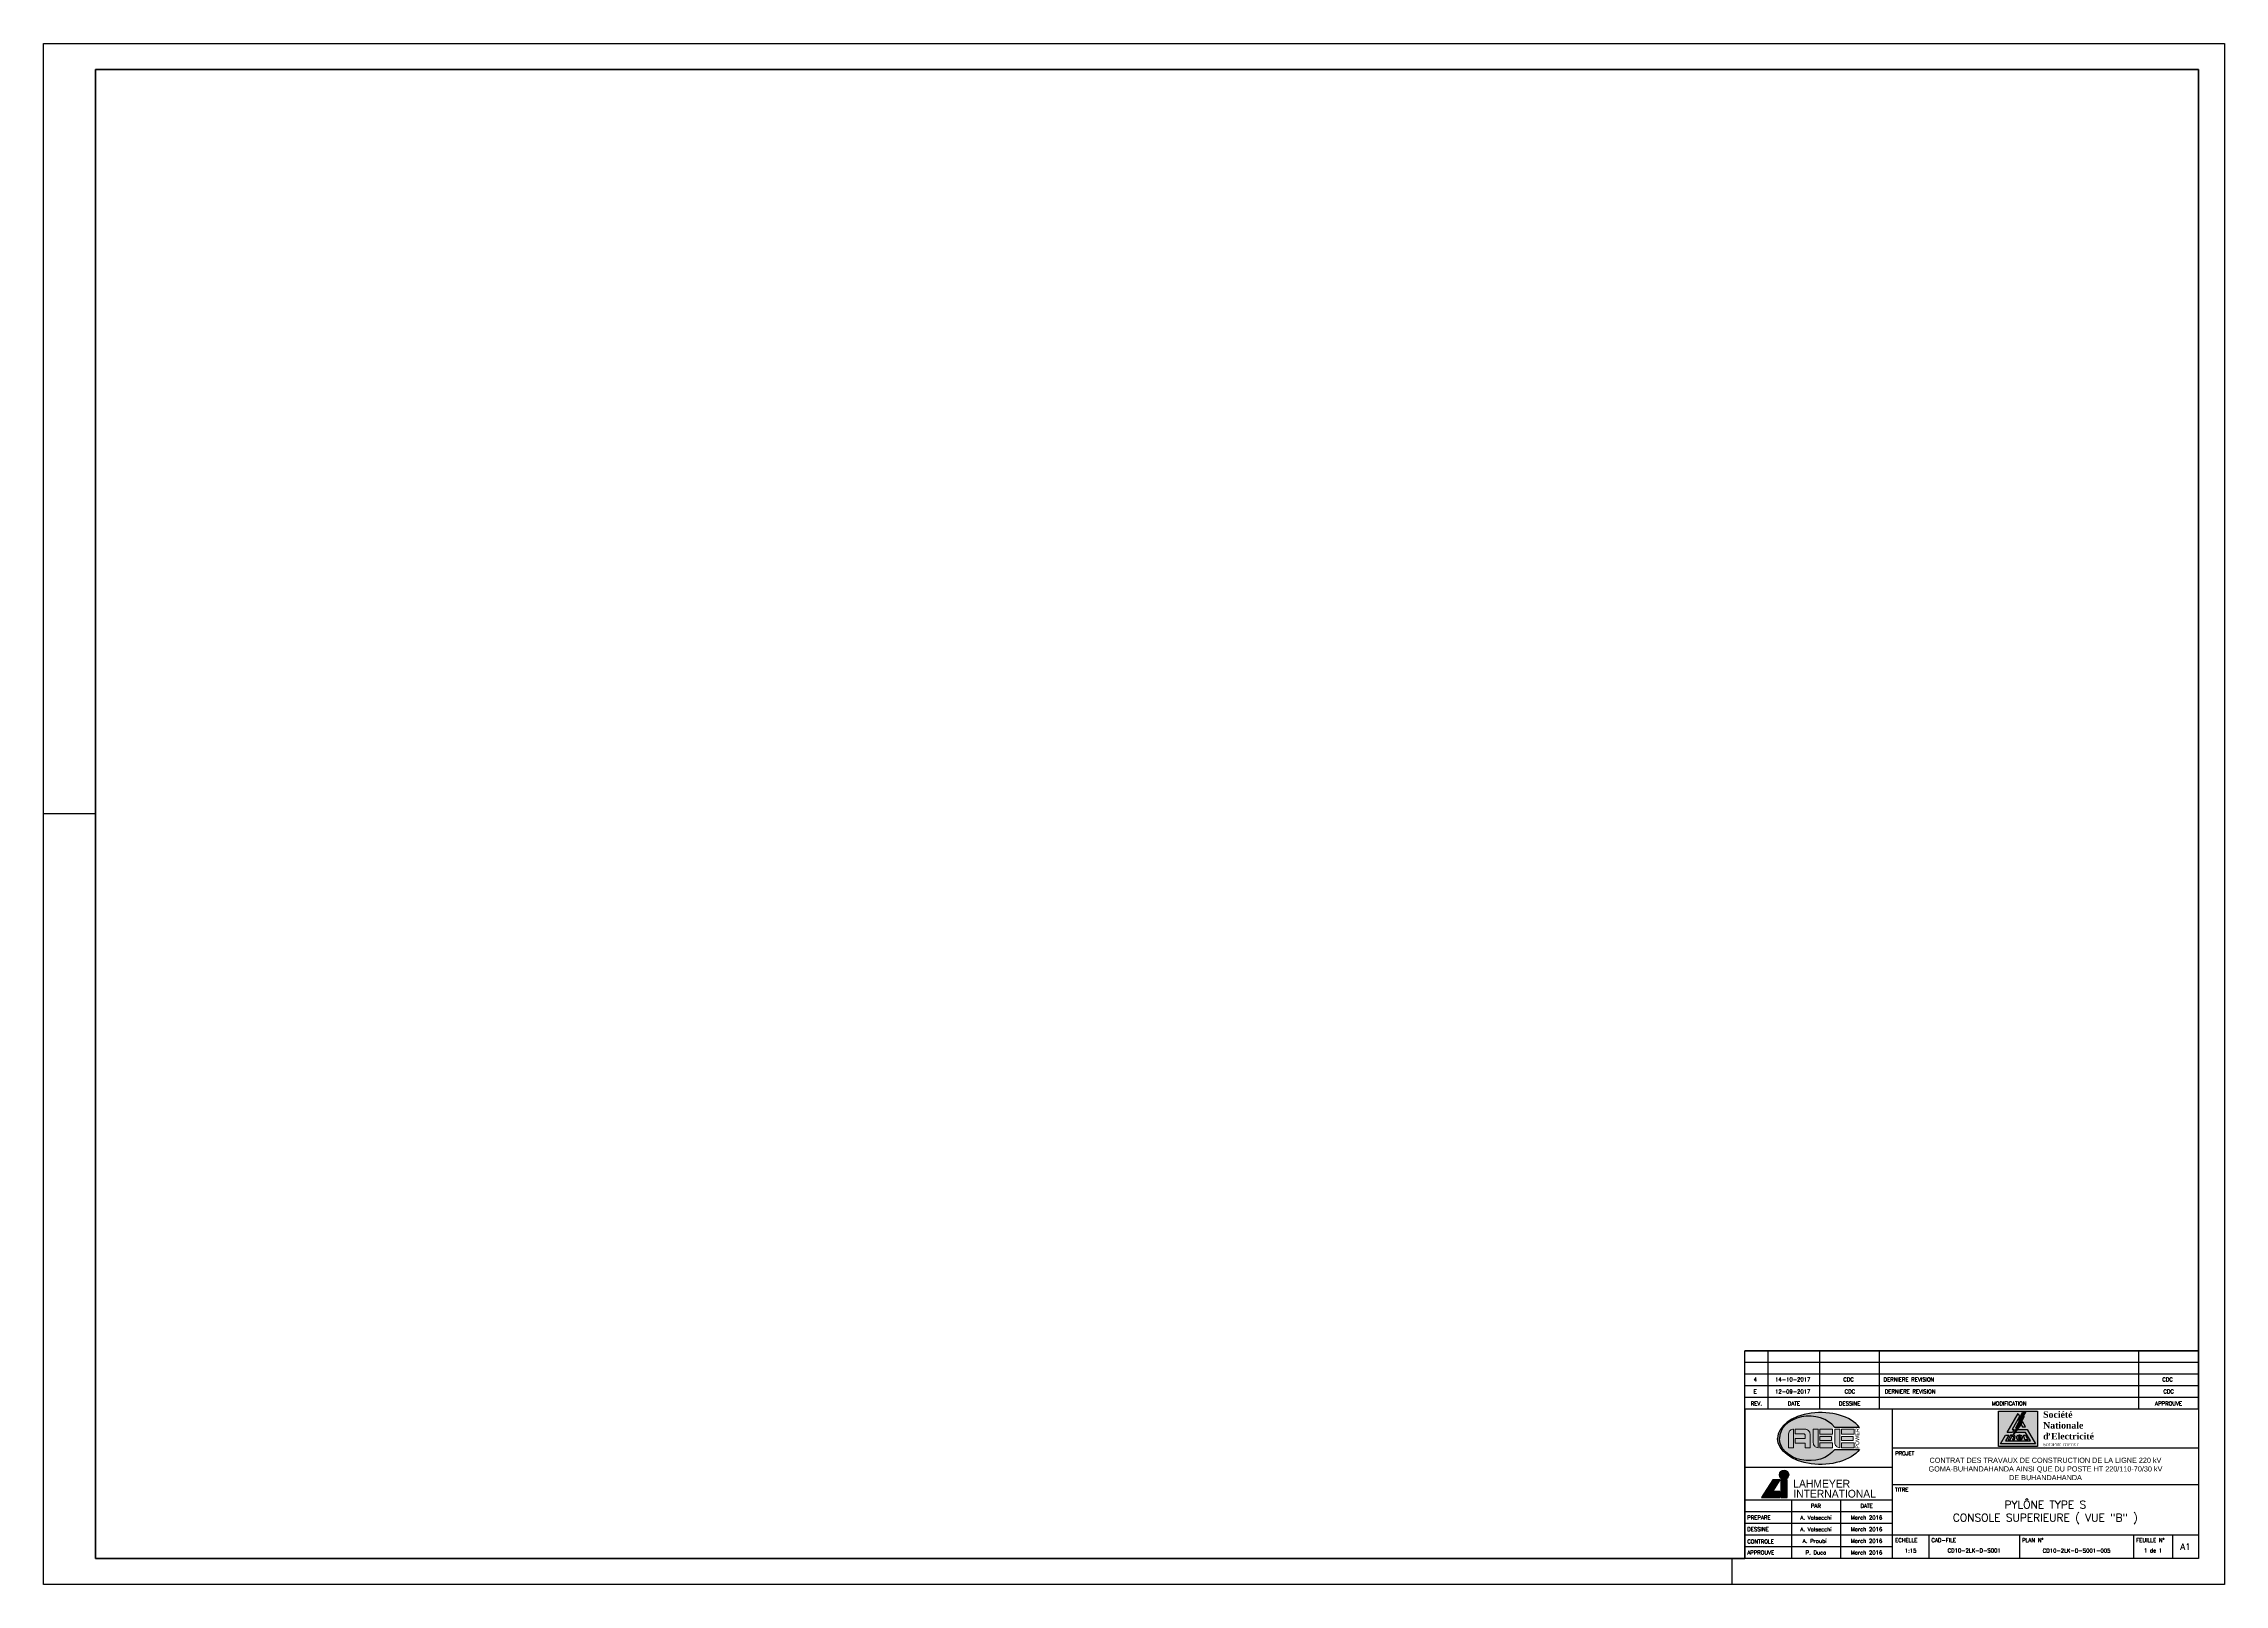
# Paper-space layout 'Layout1' of a CAD drawing. Extents: x 20 to 861, y 2 to 596.
# The model-space entities are those that its viewports show. They can reach past a viewport. Long polylines and large blocks are cut down to what shows.
import ezdxf
from ezdxf.enums import TextEntityAlignment as Align

# ---------------------------------------------------------------- set-up
doc = ezdxf.new("R2010")
doc.units = 0
doc.header["$LTSCALE"] = 150
doc.header["$MEASUREMENT"] = 0
for name, color, linetype in [('LS', 7, 'CONTINUOUS'), ('SELLO', 7, 'CONTINUOUS'), ('SELLO-MODIFI', 7, 'CONTINUOUS')]:
    doc.layers.add(name, color=color, linetype=linetype)
doc.styles.add('ARIAL', font='arial.ttf')
doc.styles.add('ROMANS', font='romans.shx', dxfattribs={"height": 2.5})
doc.styles.add('SWIS', font='swissl.ttf')
doc.styles.add('TIMES', font='times.ttf')
doc.styles.add('TIMESNEGRITA', font='timesbd.ttf')

# ---------------------------------------------------------------- blocks, each defined once
blk = doc.blocks.new('LOGO SNEL')
at = {"layer": 'SELLO'}
h = blk.add_hatch(color=170, dxfattribs=at)
h.paths.add_polyline_path([(-3.08, 6.8), (-18.08, 6.8), (-18.08, -6.8), (-3.08, -6.8)])
h.paths.add_polyline_path([(-7.65, 0.74), (-8.92, 0.74), (-9.49, 1.73), (-8.86, 2.83)], flags=16)
h.paths.add_polyline_path([(-8.27, 4.7), (-10.07, 1.41), (-9.68, 1.41), (-10.97, -0.35), (-7.02, -0.35), (-3.86, -5.82), (-17.3, -5.82), (-15.41, -2.54), (-14.14, -2.54), (-15.41, -4.72), (-5.76, -4.72), (-7.65, -1.44), (-11.77, -1.44), (-12.42, -2.33), (-11.14, 0.17), (-11.49, 0.35), (-10.07, 3.14), (-10.42, 3.31), (-8.86, 6.38), (-7.61, 6.48), (-8.59, 4.7)], flags=16)
h.paths.add_polyline_path([(-9.95, 4.72), (-12.88, -0.35), (-12.1, -0.35), (-12.73, -1.44), (-14.78, -1.44), (-10.58, 5.82)], flags=16)
h.paths.add_polyline_path([(-7.7, -2.54), (-6.81, -4.26), (-7.9, -4.26), (-8.53, -2.54)], flags=16)
h.paths.add_polyline_path([(-9.03, -2.9), (-8.93, -3.09), (-8.86, -3.32), (-8.85, -3.52), (-10.41, -3.52), (-10.38, -3.67), (-10.3, -3.76), (-10.29, -3.77), (-10.2, -3.81), (-10.08, -3.83), (-9.99, -3.84), (-9.86, -3.83), (-9.77, -3.8), (-9.67, -3.74), (-9.65, -3.71), (-8.86, -3.71), (-8.93, -3.87), (-9.08, -4.03), (-9.28, -4.14), (-9.49, -4.2), (-9.66, -4.23), (-9.86, -4.25), (-10.11, -4.26), (-10.37, -4.23), (-10.59, -4.18), (-10.79, -4.09), (-10.93, -3.99), (-11.07, -3.83), (-11.15, -3.62), (-11.17, -3.41), (-11.16, -3.21), (-11.09, -3), (-10.99, -2.87), (-10.89, -2.77), (-10.75, -2.68), (-10.55, -2.6), (-10.31, -2.55), (-10.07, -2.54), (-9.82, -2.54), (-9.57, -2.58), (-9.36, -2.66), (-9.18, -2.76)], flags=16)
h.paths.add_polyline_path([(-9.62, -3.12), (-9.59, -3.23), (-10.45, -3.23), (-10.38, -3.1), (-10.27, -3), (-10.12, -2.96), (-9.95, -2.95), (-9.73, -2.99)], flags=0)
h.paths.add_polyline_path([(-12.73, -2.84), (-12.72, -2.84, -0.53324), (-12.35, -3.38), (-12.71, -4.26), (-11.93, -4.26), (-11.72, -3.03, 0.387199), (-12, -2.58, 0.188481), (-12.93, -2.68), (-12.87, -2.54), (-13.47, -2.54), (-14.36, -4.26), (-13.57, -4.26), (-13.09, -3.08, -0.304428)], flags=16)
h = blk.add_hatch(color=50, dxfattribs=at)
h.paths.add_polyline_path([(-14.78, -1.44), (-12.73, -1.44), (-12.1, -0.35), (-12.88, -0.35), (-9.95, 4.72), (-10.58, 5.82)])
h.paths.add_polyline_path([(-8.86, 2.83), (-9.49, 1.73), (-8.92, 0.74), (-7.65, 0.74)])
h.paths.add_polyline_path([(-10.97, -0.35), (-11.77, -1.44), (-7.65, -1.44), (-5.76, -4.72), (-15.41, -4.72), (-14.14, -2.54), (-15.41, -2.54), (-17.3, -5.82), (-3.86, -5.82), (-7.02, -0.35)])
h.paths.add_polyline_path([(-7.7, -2.54), (-8.53, -2.54), (-7.9, -4.26), (-6.81, -4.26)], flags=17)
h.paths.add_polyline_path([(-8.95, -3.05), (-9.01, -2.95), (-9.07, -2.87), (-9.15, -2.79), (-9.23, -2.73), (-9.31, -2.68), (-9.41, -2.64), (-9.52, -2.6), (-9.63, -2.57), (-9.76, -2.55), (-9.89, -2.54), (-10.03, -2.54), (-10.11, -2.54), (-10.24, -2.55), (-10.37, -2.56), (-10.49, -2.59), (-10.6, -2.62), (-10.7, -2.66), (-10.79, -2.71), (-10.87, -2.76), (-10.9, -2.79), (-10.99, -2.87), (-11.05, -2.95), (-11.11, -3.05), (-11.14, -3.16), (-11.17, -3.27), (-11.17, -3.4), (-11.17, -3.44), (-11.16, -3.56), (-11.13, -3.67), (-11.09, -3.78), (-11.03, -3.87), (-10.96, -3.96), (-10.87, -4.03), (-10.83, -4.06), (-10.74, -4.11), (-10.64, -4.16), (-10.54, -4.19), (-10.42, -4.22), (-10.3, -4.24), (-10.17, -4.25), (-10.03, -4.26), (-9.92, -4.25), (-9.78, -4.25), (-9.66, -4.23), (-9.54, -4.21), (-9.43, -4.19), (-9.33, -4.15), (-9.24, -4.12), (-9.14, -4.06), (-9.04, -3.99), (-8.97, -3.91), (-8.91, -3.81), (-8.86, -3.71), (-9.62, -3.71), (-9.8, -3.82), (-10.04, -3.84), (-10.27, -3.79), (-10.38, -3.67), (-10.41, -3.52), (-8.85, -3.52), (-8.86, -3.38), (-8.88, -3.26), (-8.91, -3.15)], flags=17)
h.paths.add_polyline_path([(-9.59, -3.23), (-10.45, -3.23), (-10.38, -3.1), (-10.27, -3), (-10.12, -2.96), (-9.95, -2.95), (-9.73, -2.99), (-9.62, -3.12)], flags=16)
h.paths.add_polyline_path([(-12.35, -3.38), (-12.71, -4.26), (-11.93, -4.26), (-11.72, -3.03, 0.387199), (-12, -2.58, 0.188481), (-12.93, -2.68), (-12.87, -2.54), (-13.47, -2.54), (-14.36, -4.26), (-13.57, -4.26), (-13.09, -3.08, -0.304428), (-12.73, -2.84), (-12.72, -2.84, -0.53324)], flags=17)
blk.add_hatch(color=10, dxfattribs=at).paths.add_polyline_path([(-11.14, 0.17), (-11.49, 0.35), (-10.07, 3.14), (-10.42, 3.31), (-8.86, 6.38), (-7.61, 6.48), (-8.59, 4.7), (-8.27, 4.7), (-10.07, 1.41), (-9.68, 1.41), (-12.42, -2.33)])
at = {"layer": 'SELLO', "color": 170}
blk.add_lwpolyline([(-18.08, 6.8), (-3.08, 6.8), (-3.08, -6.8), (-18.08, -6.8)], close=True, dxfattribs=at)
at = {"layer": 'SELLO', "color": 50}
for points in [[(-14.78, -1.44), (-10.58, 5.82), (-9.95, 4.72), (-12.88, -0.35), (-12.1, -0.35), (-12.73, -1.44)], [(-8.92, 0.74), (-7.65, 0.74), (-8.86, 2.83), (-9.49, 1.73)], [(-10.9, -2.79), (-10.99, -2.87), (-11.05, -2.95), (-11.11, -3.05), (-11.14, -3.16), (-11.17, -3.27), (-11.17, -3.4), (-11.17, -3.44), (-11.16, -3.56), (-11.13, -3.67), (-11.09, -3.78), (-11.03, -3.87), (-10.96, -3.96), (-10.87, -4.03), (-10.83, -4.06), (-10.74, -4.11), (-10.64, -4.16), (-10.54, -4.19), (-10.42, -4.22), (-10.3, -4.24), (-10.17, -4.25), (-10.03, -4.26), (-9.92, -4.25), (-9.78, -4.25), (-9.66, -4.23), (-9.54, -4.21), (-9.43, -4.19), (-9.33, -4.15), (-9.24, -4.12), (-9.14, -4.06), (-9.04, -3.99), (-8.97, -3.91), (-8.91, -3.81), (-8.86, -3.71), (-9.65, -3.71), (-9.67, -3.74), (-9.77, -3.8), (-9.86, -3.83), (-9.99, -3.84), (-10.08, -3.83), (-10.2, -3.81), (-10.29, -3.77), (-10.3, -3.76), (-10.38, -3.67), (-10.41, -3.52), (-8.85, -3.52), (-8.86, -3.38), (-8.88, -3.26), (-8.91, -3.15), (-8.95, -3.05), (-9.01, -2.95), (-9.07, -2.87), (-9.15, -2.79), (-9.23, -2.73), (-9.31, -2.68), (-9.41, -2.64), (-9.52, -2.6), (-9.63, -2.57), (-9.76, -2.55), (-9.89, -2.54), (-10.03, -2.54), (-10.11, -2.54), (-10.24, -2.55), (-10.37, -2.56), (-10.49, -2.59), (-10.6, -2.62), (-10.7, -2.66), (-10.79, -2.71), (-10.87, -2.76)], [(-9.99, -2.95), (-10.12, -2.96), (-10.23, -2.99), (-10.29, -3.02), (-10.38, -3.1), (-10.43, -3.2), (-10.44, -3.23), (-9.59, -3.23), (-9.62, -3.12), (-9.7, -3.03), (-9.71, -3.02), (-9.8, -2.97), (-9.92, -2.95)], [(-6.81, -4.26), (-7.9, -4.26), (-8.53, -2.54), (-7.7, -2.54)]]:
    blk.add_lwpolyline(points, close=True, dxfattribs=at)
at = {"layer": 'SELLO', "color": 10}
blk.add_lwpolyline([(-11.14, 0.17), (-11.49, 0.35), (-10.07, 3.14), (-10.42, 3.31), (-8.86, 6.38), (-7.61, 6.48), (-8.59, 4.7), (-8.27, 4.7), (-10.07, 1.41), (-9.68, 1.41), (-12.42, -2.33)], close=True, dxfattribs=at)
at = {"layer": 'SELLO', "color": 50}
blk.add_lwpolyline([(-10.97, -0.35), (-7.02, -0.35), (-3.86, -5.82), (-17.3, -5.82), (-15.41, -2.54), (-14.14, -2.54), (-15.41, -4.72), (-5.76, -4.72), (-7.65, -1.44), (-11.77, -1.44)], dxfattribs=at)
blk.add_lwpolyline([(-12.73, -2.84), (-12.72, -2.84, -0.53324), (-12.35, -3.38), (-12.71, -4.26), (-11.93, -4.26), (-11.72, -3.03, 0.387199), (-12, -2.58, 0.188481), (-12.93, -2.68), (-12.87, -2.54), (-13.47, -2.54), (-14.36, -4.26), (-13.57, -4.26), (-13.09, -3.08, -0.304428)], format="xyb", close=True, dxfattribs=at)
at = {"layer": 'SELLO'}
for s, height, style, p in [('SOCIETE  D ETAT', 1.0938, 'TIMES', (-0.9, -6.16)), (',', 2.5, 'TIMESNEGRITA', (1, -1.03)), (',', 1.09, 'TIMES', (7.74, -5.24))]:
    blk.add_text(s, height=height, dxfattribs=dict(at, style=style)).set_placement(p, align=Align.MIDDLE_LEFT)
at = {"layer": 'SELLO', "insert": (-0.9, 1.28), "char_height": 2.5, "width": 21.0938, "attachment_point": 4, "style": 'TIMESNEGRITA'}
blk.add_mtext('Société\\PNationale\\Pd Electricité', dxfattribs=at)
blk = doc.blocks.new('LOGO LAHMEYER')
at = {"layer": 'SELLO', "true_color": 0x231f20}
h = blk.add_hatch(color=250, dxfattribs=at)
h.dxf.hatch_style = 1
h.paths.add_polyline_path([(-14.55, -5.31), (-12.12, -5.31), (-12.12, 1.57), (-14.55, 1.57)])
h.paths.add_polyline_path([(-14.98, -5.31), (-14.98, -2.89), (-17.59, -2.89), (-14.81, 1.57), (-17.67, 1.57), (-21.98, -5.31)])
at = {"layer": 'SELLO', "true_color": 0xee1c25}
h = blk.add_hatch(color=240, dxfattribs=at)
h.dxf.hatch_style = 1
edge = h.paths.add_edge_path()
edge.add_arc((-13.33, 3.51), 1.8, 0, 360)
at = {"layer": 'SELLO', "color": 250, "true_color": 0x231f20}
for points in [[(-14.98, -5.31), (-14.98, -2.89), (-17.59, -2.89), (-14.81, 1.57), (-17.67, 1.57), (-21.98, -5.31)], [(-14.55, -5.31), (-12.12, -5.31), (-12.12, 1.57), (-14.55, 1.57)]]:
    blk.add_lwpolyline(points, close=True, dxfattribs=at)
at = {"layer": 'SELLO', "color": 240, "true_color": 0xee1c25}
blk.add_circle((-13.33, 3.51), 1.8, dxfattribs=at)
at = {"layer": 'SELLO', "color": 250, "true_color": 0x231f20, "style": 'ARIAL', "width": 0.95}
blk.add_text('LAHMEYER', height=3, dxfattribs=at).set_placement((-9.74, 1.57), align=Align.TOP_LEFT)
blk.add_text('INTERNATIONAL', height=3, dxfattribs=at).set_placement((-9.74, -6.2), align=Align.BOTTOM_LEFT)
blk = doc.blocks.new('LOGO AEE')
at = {"layer": 'SELLO', "true_color": 0x2e4894, "transparency": 33554687}
h = blk.add_hatch(color=167, dxfattribs=at)
h.dxf.hatch_style = 1
edge = h.paths.add_edge_path()
edge.add_ellipse((0.8, 0), major_axis=(-16.61, 0), ratio=0.602151, start_angle=205.37693, end_angle=360)
edge.add_ellipse((0.8, 0), major_axis=(-16.61, 0), ratio=0.602151, start_angle=0, end_angle=154.62307)
edge.add_line((15.81, -4.29), (6.23, -4.29))
edge.add_ellipse((-3.66, 0), major_axis=(-11.43, 0), ratio=0.75, start_angle=0, end_angle=150, ccw=False)
edge.add_ellipse((-3.66, 0), major_axis=(-11.43, 0), ratio=0.75, start_angle=210, end_angle=360, ccw=False)
edge.add_line((6.23, 4.29), (15.81, 4.29))
at = {"layer": 'SELLO', "lineweight": 0, "true_color": 0x615b56}
h = blk.add_hatch(color=251, dxfattribs=at)
h.dxf.hatch_style = 1
h.paths.add_polyline_path([(13.74, 3.57), (8.83, 3.57), (8.83, 1.68), (13.74, 1.68)])
h.paths.add_polyline_path([(8.18, 3.57), (6.3, 3.57), (6.3, -1.63), (6.32, -1.93), (6.41, -2.33), (6.59, -2.68), (6.85, -3.01), (7.04, -3.19), (7.39, -3.4), (7.77, -3.53), (8.18, -3.57)])
h.paths.add_polyline_path([(13.33, 0.77), (8.83, 0.77), (8.83, -0.76), (13.33, -0.76)])
h.paths.add_polyline_path([(13.74, -1.73), (8.83, -1.73), (8.83, -3.57), (13.74, -3.57)])
h.paths.add_polyline_path([(5.41, 3.57), (0.49, 3.57), (0.49, 1.68), (5.41, 1.68)])
h.paths.add_polyline_path([(-0.15, 3.57), (-2.03, 3.57), (-2.03, -1.63), (-2.01, -1.93), (-1.91, -2.33), (-1.74, -2.68), (-1.48, -3.01), (-1.29, -3.19), (-0.94, -3.4), (-0.56, -3.53), (-0.15, -3.57)])
h.paths.add_polyline_path([(5, 0.77), (0.49, 0.77), (0.49, -0.76), (5, -0.76)])
h.paths.add_polyline_path([(5.41, -1.73), (0.49, -1.73), (0.49, -3.57), (5.41, -3.57)])
h.paths.add_polyline_path([(-9.67, 3.57), (-9.93, 3.56), (-10.33, 3.47), (-10.69, 3.29), (-11.01, 3.04), (-11.17, 2.88), (-11.38, 2.54), (-11.51, 2.15), (-11.55, 1.73), (-11.55, -3.57), (-9.67, -3.57)])
h.paths.add_polyline_path([(-5.34, 3.57), (-9.04, 3.57), (-9.04, 1.73), (-5.77, 1.73), (-5.59, 1.73), (-5.26, 1.56), (-5.2, 1.45), (-5.13, 1.02), (-5.13, -0.02), (-9.04, -0.02), (-9.04, -1.84), (-5.13, -1.84), (-5.13, -3.57), (-3.3, -3.57), (-3.3, 1.73), (-3.31, 1.99), (-3.41, 2.38), (-3.61, 2.73), (-3.89, 3.04), (-4.15, 3.25), (-4.51, 3.43), (-4.91, 3.54)])
at = {"layer": 'SELLO', "color": 251, "lineweight": 0, "true_color": 0x615b56}
for points in [[(-9.67, 3.57), (-9.93, 3.56), (-10.33, 3.47), (-10.69, 3.29), (-11.01, 3.04), (-11.17, 2.88), (-11.38, 2.54), (-11.51, 2.15), (-11.55, 1.73), (-11.55, -3.57), (-9.67, -3.57)], [(-5.34, 3.57), (-9.04, 3.57), (-9.04, 1.73), (-5.77, 1.73), (-5.59, 1.73), (-5.26, 1.56), (-5.2, 1.45), (-5.13, 1.02), (-5.13, -0.02), (-9.04, -0.02), (-9.04, -1.84), (-5.13, -1.84), (-5.13, -3.57), (-3.3, -3.57), (-3.3, 1.73), (-3.31, 1.99), (-3.41, 2.38), (-3.61, 2.73), (-3.89, 3.04), (-4.15, 3.25), (-4.51, 3.43), (-4.91, 3.54)], [(-0.15, 3.57), (-2.03, 3.57), (-2.03, -1.63), (-2.01, -1.93), (-1.91, -2.33), (-1.74, -2.68), (-1.48, -3.01), (-1.29, -3.19), (-0.94, -3.4), (-0.56, -3.53), (-0.15, -3.57)], [(5.41, 3.57), (0.49, 3.57), (0.49, 1.68), (5.41, 1.68)], [(5, 0.77), (0.49, 0.77), (0.49, -0.76), (5, -0.76)], [(8.18, 3.57), (6.3, 3.57), (6.3, -1.63), (6.32, -1.93), (6.41, -2.33), (6.59, -2.68), (6.85, -3.01), (7.04, -3.19), (7.39, -3.4), (7.77, -3.53), (8.18, -3.57)], [(13.74, 3.57), (8.83, 3.57), (8.83, 1.68), (13.74, 1.68)], [(13.33, 0.77), (8.83, 0.77), (8.83, -0.76), (13.33, -0.76)], [(5.41, -1.73), (0.49, -1.73), (0.49, -3.57), (5.41, -3.57)], [(13.74, -1.73), (8.83, -1.73), (8.83, -3.57), (13.74, -3.57)]]:
    blk.add_lwpolyline(points, close=True, dxfattribs=at)
at = {"layer": 'SELLO', "color": 167, "true_color": 0x2e4894}
for points in [[(6.23, 4.29), (15.81, 4.29)], [(6.23, -4.29), (15.81, -4.29)]]:
    blk.add_lwpolyline(points, dxfattribs=at)
for centre, major_axis, ratio, start_param in [((0.8, 0), (-16.61, 0), 0.602151, 3.584504), ((-3.66, 0), (-11.43, 0), 0.75, 3.665191)]:
    blk.add_ellipse(centre, major_axis=major_axis, ratio=ratio, start_param=start_param, end_param=6.283185, dxfattribs=at)
at = {"layer": 'SELLO', "color": 167, "true_color": 0x2e4894, "extrusion": (0, 0, -1)}
for centre, major_axis, ratio, start_param in [((-3.66, 0), (-11.43, 0), 0.75, 3.665191), ((0.8, 0), (-16.61, 0), 0.602151, 3.584504)]:
    blk.add_ellipse(centre, major_axis=major_axis, ratio=ratio, start_param=start_param, end_param=6.283185, dxfattribs=at)
at = {"layer": 'SELLO', "color": 13, "true_color": 0xd3505e, "style": 'SWIS'}
blk.add_text('POWER', height=1.5, rotation=90, dxfattribs=at).set_placement((14.91, 0), align=Align.MIDDLE)

psp = doc.layouts.get("Layout1")

# ---------------------------------------------------------------- linework, layer by layer
at = {"layer": 'LS', "color": 8}
psp.add_lwpolyline([(40.37, 585.68), (40.37, 11.68), (676.37, 11.68), (676.37, 91.68), (851.37, 91.68), (851.37, 585.68), (40.37, 585.68)], close=True, dxfattribs=at)
at = {"layer": 'SELLO'}
for p, q in [((40.37, 298.68), (20.37, 298.68)), ((671.37, 11.68), (671.37, 1.68))]:
    psp.add_line(p, q, dxfattribs=at)
at = {"layer": 'SELLO', "color": 2}
for p, q in [((851.37, 91.68), (676.37, 91.68)), ((851.37, 87.18), (676.37, 87.18)), ((685.37, 69.18), (685.37, 91.68)), ((705.37, 69.18), (705.37, 91.68)), ((728.37, 69.18), (728.37, 91.68)), ((828.37, 69.18), (828.37, 91.68)), ((851.37, 82.68), (676.37, 82.68)), ((851.37, 78.18), (676.37, 78.18)), ((733.37, 40.18), (733.37, 69.18)), ((851.37, 54.18), (733.37, 54.18)), ((733.37, 46.68), (676.37, 46.68)), ((733.37, 34.18), (676.37, 34.18)), ((694.37, 34.18), (694.37, 11.68)), ((713.37, 34.18), (713.37, 11.68)), ((733.37, 29.68), (676.37, 29.68)), ((733.37, 25.18), (676.37, 25.18)), ((733.37, 20.68), (676.37, 20.68)), ((733.37, 11.68), (733.37, 20.68)), ((747.37, 20.68), (747.37, 11.68)), ((782.37, 20.68), (782.37, 11.68)), ((826.37, 20.68), (826.37, 11.68)), ((841.37, 20.68), (841.37, 11.68)), ((733.37, 16.18), (676.37, 16.18))]:
    psp.add_line(p, q, dxfattribs=at)
at = {"layer": 'SELLO', "color": 8}
for p, q in [((676.37, 69.18), (676.37, 91.68)), ((851.37, 69.18), (851.37, 91.68)), ((676.37, 69.18), (676.37, 11.68)), ((851.37, 69.18), (676.37, 69.18)), ((851.37, 69.18), (851.37, 11.68)), ((851.37, 11.68), (676.37, 11.68))]:
    psp.add_line(p, q, dxfattribs=at)
at = {"layer": 'SELLO', "color": 3}
psp.add_line((851.37, 73.68), (676.37, 73.68), dxfattribs=at)
at = {"layer": 'SELLO'}
psp.add_lwpolyline([(20.37, 595.68), (861.37, 595.68), (861.37, 1.68), (20.37, 1.68)], close=True, dxfattribs=at)
at = {"layer": 'SELLO', "color": 8}
psp.add_lwpolyline([(40.37, 585.68), (851.37, 585.68), (851.37, 11.68), (40.37, 11.68)], close=True, dxfattribs=at)
at = {"layer": 'SELLO', "color": 5}
psp.add_lwpolyline([(733.37, 40.18), (851.37, 40.18), (851.37, 20.68), (733.37, 20.68)], close=True, dxfattribs=at)

# ---------------------------------------------------------------- block references
at = {"layer": 'SELLO', "color": 4}
for name, p in [('LOGO AEE', (704.87, 57.93)), ('LOGO LAHMEYER', (704.87, 40.43))]:
    psp.add_blockref(name, p, dxfattribs=at)
at = {"layer": 'SELLO'}
psp.add_blockref('LOGO SNEL', (792.37, 61.68), dxfattribs=at)

# ---------------------------------------------------------------- texts
at = {"layer": 'SELLO', "color": 2, "style": 'ROMANS'}
for s, height, p in [('REV.', 1.5, (680.87, 71.43)), ('DATE', 1.5, (695.37, 71.43)), ('DESSINE', 1.5, (716.87, 71.43)), ('MODIFICATION', 1.5, (778.37, 71.43)), ('APPROUVE', 1.5, (839.87, 71.43)), ('A. Valsecchi', 1.5, (703.87, 27.43)), ('PAR', 1.5, (703.87, 31.93)), ('March 2016', 1.5, (723.37, 27.43)), ('DATE', 1.5, (723.37, 31.93)), ('A. Valsecchi', 1.5, (703.87, 22.93)), ('A. Proubi ', 1.5, (703.87, 18.43)), ('March 2016', 1.5, (723.37, 22.93)), ('March 2016', 1.5, (723.37, 18.43)), ('A1', 2.5, (846.37, 16.18)), ('P. Duca', 1.5, (703.87, 13.93)), ('March 2016', 1.5, (723.37, 13.93))]:
    psp.add_text(s, height=height, dxfattribs=at).set_placement(p, align=Align.MIDDLE)
for s, p in [('PROJET', (734.37, 52.18)), ('TITRE', (734.37, 38.18)), ('PREPARE', (677.37, 27.43)), ('CONTROLE', (677.37, 18.18)), ('DESSINE', (677.37, 22.93)), ('ECHELLE', (734.37, 18.68)), ('CAD-FILE', (748.37, 18.68)), ('PLAN N%%D', (783.37, 18.68)), ('FEUILLE N%%D', (827.37, 18.68)), ('APPROUVE', (677.37, 13.93))]:
    psp.add_text(s, height=1.5, dxfattribs=at).set_placement(p, align=Align.MIDDLE_LEFT)
for s, p in [('1:15', (740.37, 13.92)), ('CD10-2LK-D-S001', (764.87, 13.99)), ('1 de 1', (833.87, 13.99))]:
    psp.add_text(s, height=1.5, dxfattribs=at).set_placement(p, align=Align.CENTER)
at = {"layer": 'SELLO', "color": 3, "style": 'ROMANS'}
psp.add_text('CD10-2LK-D-S001-005', height=1.5, dxfattribs=at).set_placement((804.37, 13.92), align=Align.CENTER)
at = {"layer": 'SELLO', "attachment_point": 5}
for s, insert, char_height, style in [('{\\C2;CONTRAT DES TRAVAUX DE CONSTRUCTION DE LA LIGNE 220 kV GOMA-BUHANDAHANDA AINSI QUE DU POSTE HT 220/110-70/30 kV\\PDE BUHANDAHANDA}', (792.37, 46.18), 2, 'ARIAL'), ('{\\C4;PYLÔNE TYPE S\\P\\C3;CONSOLE SUPERIEURE ( VUE "B" )}', (792.37, 29.43), 3, 'ROMANS')]:
    psp.add_mtext_dynamic_manual_height_columns(s, width=118, gutter_width=12.5, heights=[0], dxfattribs=dict(at, insert=insert, char_height=char_height, style=style))
at = {"layer": 'SELLO-MODIFI', "color": 2, "style": 'ROMANS'}
for s, p in [('4', (680.44, 80.68)), ('E', (680.39, 76.02)), ('12-09-2017', (694.89, 76.02)), ('14-10-2017', (694.94, 80.68)), ('CDC', (716.44, 80.68)), ('CDC', (716.91, 76.07)), ('CDC', (839.44, 80.68)), ('CDC', (839.91, 76.07))]:
    psp.add_text(s, height=1.5, dxfattribs=at).set_placement(p, align=Align.MIDDLE)
for p in [(729.94, 80.68), (730.41, 76.07)]:
    psp.add_text('DERNIERE REVISION', height=1.5, dxfattribs=at).set_placement(p, align=Align.MIDDLE_LEFT)

doc.saveas('drawing.dxf')
